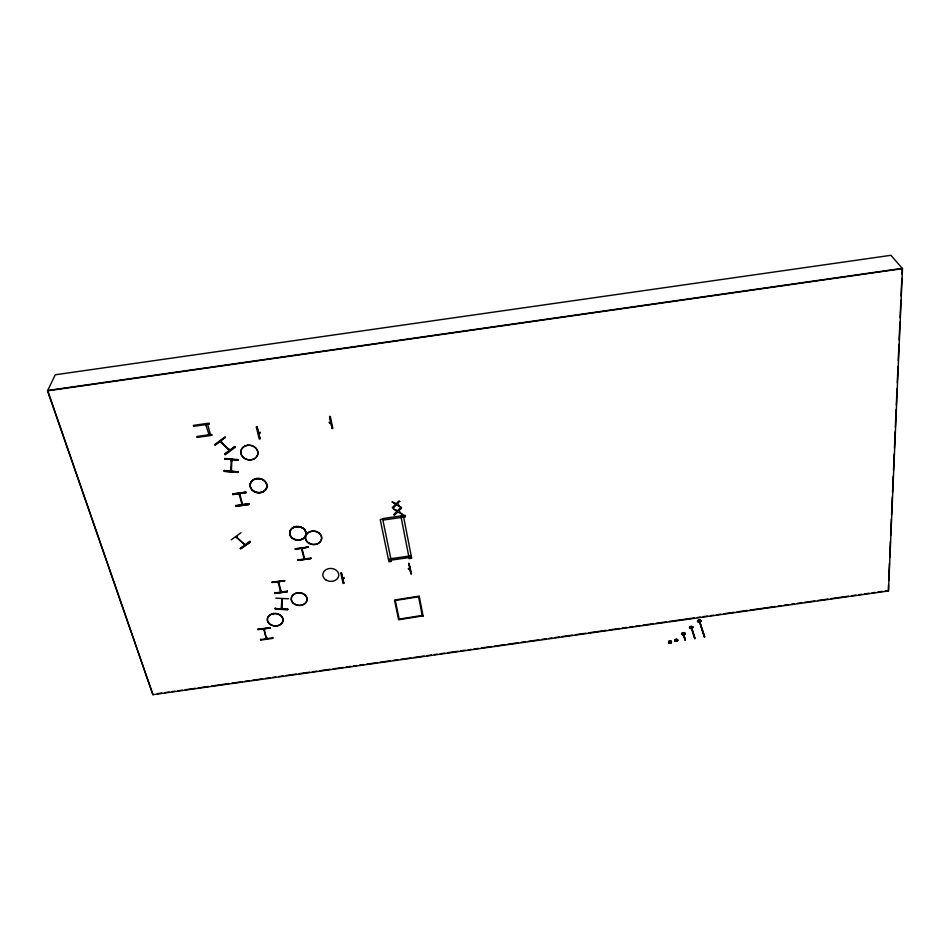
<?xml version="1.0" encoding="UTF-8"?>
<svg xmlns="http://www.w3.org/2000/svg" width="950" height="950" viewBox="0 0 950 950"><rect width="100%" height="100%" fill="white"/><g stroke="black" fill="none" stroke-linecap="round" stroke-linejoin="round"><path stroke-width="1.43" d="M247.404 445.336L247.439 445.312A8.609 7.291 10.4 0 1 257.521 455.169A8.609 7.291 10.4 0 1 243.034 457.188A8.609 7.291 10.4 0 1 247.475 445.312A8.609 7.291 10.4 0 1 257.521 455.157A8.609 7.291 10.4 0 1 243.034 457.176A8.609 7.291 10.4 0 1 247.475 445.312L247.416 445.455M278.113 582.112L278.742 582.029M235.849 505.317L235.944 506.314L249.019 504.474L235.933 506.219M278.291 582.825L278.932 582.73L278.231 582.825M280.464 591.043L280.499 590.425M281.236 591.779L280.725 592.064M301.993 548.352C303.418 550.715 300.176 548.625 302.183 548.554M302.029 548.471L304.594 558.837M235.814 505.744L248.936 503.524M275.773 598.179L288.527 598.785M224.271 471.271L237.892 472.399L224.259 471.331L224.354 470.309M224.687 459.123L224.699 458.47L238.414 459.634L238.391 460.263L224.758 458.696M231.337 471.271L230.909 469.953L230.862 471.236M231.432 459.016L231.729 461.011M231.242 459.824L230.803 470.986M231.396 471.117L231.907 459.052M231.42 471.046L230.755 470.179M237.88 472.459L237.987 471.438M888.464 590.947L902.5 268.648L890.934 255.301L55.29 374.775L47.5 390.83L152.926 694.699L888.464 590.947L888.511 584.796M888.701 580.474L889.449 563.172M889.699 557.413L890.399 541.322M890.649 535.396L891.361 519.104M891.551 514.663L892.323 496.886M892.525 492.444L893.226 476.152M893.487 470.226L894.188 453.934M894.449 448.02L895.161 431.728M895.351 427.274L896.123 409.509M896.313 405.068L897.026 388.776M897.275 382.85L897.988 366.558M898.249 360.632L898.949 344.339M899.139 339.898L899.911 322.133M900.113 317.739L900.861 300.319M901.051 295.961L901.811 278.528M902.001 274.17L902.251 268.363L47.666 390.486L152.926 694.699M343.722 583.027L341.418 573.076L340.824 573.218L341.525 572.767M343.841 578.419L344.031 577.422M340.872 573.206L343.093 583.49L343.805 582.979M287.838 608.914L287.755 609.888L275.096 609.009L275.179 608.036M281.129 608.653C282.518 607.644 282.007 603.333 281.901 598.868L281.248 608.879M282.411 599.723L281.723 599.783L281.901 598.773M282.352 599.723L282.34 598.797M273.505 613.534L273.505 613.498A7.897 6.234 4.5 0 1 282.708 621.799A7.897 6.234 4.5 0 1 269.349 623.651A7.897 6.234 4.5 0 1 273.564 613.498L273.505 613.641M224.283 470.808L237.928 471.806L224.283 470.689M287.791 609.413L275.132 608.534L287.791 609.33M330.327 416.587L332.844 428.462L332.132 428.201M332.096 428.569L329.614 416.338M329.686 423.154L329.329 422.192M310.757 557.567L310.864 558.553L298.169 560.346L298.074 559.372M256.714 478.491A8.455 7.077 8.7 0 0 252.296 490.01A8.455 7.077 8.7 0 0 266.558 488.015A8.455 7.077 8.7 0 0 256.714 478.491L256.654 478.669A8.408 7.03 8.7 0 1 266.487 488.181A8.408 7.03 8.7 0 1 252.296 490.152A8.443 7.066 8.7 0 1 256.69 478.657A8.443 7.066 8.7 0 1 266.522 488.169A8.443 7.066 8.7 0 1 252.273 490.164A8.408 7.03 8.7 0 1 256.69 478.705M295.26 548.684L295.391 549.29L308.168 547.046M308.192 547.081L295.248 548.708M304.356 557.175L304.428 557.888M274.74 592.467L274.835 593.453L287.351 591.719L287.256 590.769M284.632 580.996L271.902 582.148L284.668 580.557M281.806 608L281.817 607.264M700.399 620.694L699.913 621.644M280.939 590.366L280.44 590.936M698.523 621.621L699.212 620.766L700.043 621.514M272.793 637.391L272.887 638.352L260.656 640.074L260.561 639.113M690.614 627.974L691.303 627.107L692.134 627.867M692.491 627.439L692.004 627.986M270.073 628.104L257.628 629.304L270.109 627.653M690.127 627.404L691.968 627.926L692.312 626.679M266.107 637.842L266.178 637.106M266.914 638.578L266.606 637.046M263.708 629.007L264.088 629.553M682.136 633.816L682.171 633.804M221.564 441.798C221.599 443.614 219.094 441.275 220.709 441.358M221.457 442.272L220.804 442.415M689.546 627.594L691.707 628.449L692.194 627.582M675.557 641.036L676.269 640.146L677.089 640.929M697.609 620.991C700.079 624.399 699.461 620.35 701.159 621.074L699.699 622.499L697.443 621.158L699.687 622.048M675.07 640.062C673.811 640.514 679.191 638.21 676.768 641.155C673.467 641.559 678.751 640.003 677.338 640.692M244.043 544.326L245.148 544.718L235.98 536.833L236.811 537.522L237.405 536.869M249.993 541.108L240.231 548.34L240.718 548.791L250.42 541.975L240.683 548.708M256.358 427.096L259.255 438.936L260.074 438.461M259.849 433.117L260.086 432.084M259.967 438.508L257.058 426.704M241.015 532.689L231.254 539.837M257.153 426.669L256.334 427.132M245.967 492.812L245.812 492.159L232.643 493.964L232.809 494.606L246.014 492.373M242.214 504.153L242.096 504.842L241.858 503.132M242.024 503.951L241.941 504.747L242.084 503.939M239.744 493.905L242.618 504.533M239.59 494.178L239.293 494.76M239.162 493.739L239.4 494.831L240.029 494.428M231.254 460.049L231.788 460.857M231.254 460.964L231.396 460.18M234.721 446.797L235.244 447.296L225.209 454.765L224.687 454.254L234.804 446.417M220.056 441.512L229.425 450.561L228.57 449.172M228.475 449.647L228.926 448.923M224.77 453.874L234.816 446.761M225.269 437.606L224.734 437.095L214.676 444.624L215.199 445.134L225.269 437.202M669.097 641.63L670.332 642.354L670.201 641.096M671.187 641.974L670.296 643.091L668.943 642.556M691.481 628.294L693.215 626.905L691.778 628.864L689.569 628.009L689.688 627.332M700.863 620.504L699.438 622.404L699.806 621.929L704.71 636.832M329.294 422.655L330.612 422.429M330.861 422.928L329.567 422.548M685.081 640.158L683.442 634.932L685.235 633.318L683.715 634.873L684.321 633.08L682.159 633.614M691.505 628.354L694.664 638.602M342.606 578.122L343.829 578.372M409.854 569.014L408.749 569.169M700.376 620.884L698.867 621.799M698.06 620.873L699.153 620.041L700.364 620.706M682.302 633.982C685.366 635.93 683.335 631.869 682.623 634.386M684.487 633.638L682.504 634.125L683.169 634.612M669.536 641.191L668.883 642.497M258.911 433.236L258.768 432.642M343.924 578.336L342.962 578.491M241.763 503.856L242.226 503.548M669.346 641.309L671.211 641.891M669.394 643.043L671.044 642.616M263.708 629.209L264.516 629.803L263.898 629.886M701.1 620.659L699.58 622.036L699.283 621.514M699.639 622.393L701.159 621.074M683.477 634.719L685.164 633.353L683.774 635.289L681.518 633.911L683.632 634.576M689.569 628.009L691.719 628.758M675.201 640.074L677.065 639.576M684.119 632.938L682.242 633.222M692.123 626.739L690.413 626.656L690.318 627.772M700.008 620.196C697.929 619.364 697.894 622.939 699.865 621.371M215.163 444.98L225.186 437.463M699.711 622.381L697.466 621.252M683.798 635.17L681.696 633.745M240.362 548.399L250.408 541.916M266.606 637.592L266.416 638.709M206.304 425.101L205.723 424.603L209.095 434.767L196.769 436.513L197.03 437.463L212.076 435.314L211.838 434.471L210.484 434.661L207.623 424.353L209.368 424.104L209.107 423.154L193.349 425.398L193.622 426.348L206.245 424.543M676.317 641.143L677.136 640.656M691.849 626.43L690.413 626.656M704.639 636.999L699.616 621.894L704.259 637.058M690.163 627.392L691.956 627.724M330.612 422.964L329.579 423.082M671.104 641.678L669.797 641.297M47.5 390.83L902.5 268.648M295.379 549.136L308.121 547.283M411.196 555.798L389.726 558.837L390.022 560.286L411.469 557.246M423.094 615.861L398.608 619.744L394.523 600.032L419.259 596.113M422.311 615.41L399.178 619.103L395.319 600.483L418.677 596.766M270.061 627.95L257.771 629.684M266.332 638.578L264.136 628.936M272.769 637.83L260.549 639.623M157.415 693.666L161.797 693.049M164.718 692.633L169.1 692.016M172.021 691.6L174.942 691.184M177.864 690.781L182.246 690.163M185.167 689.748L195.403 688.299M198.324 687.895L208.549 686.446M211.47 686.043L228.998 683.561M231.919 683.157L242.143 681.708M245.064 681.293L249.446 680.675M252.368 680.271L262.604 678.822M265.525 678.407L269.907 677.789M272.828 677.386L275.761 676.97M278.706 676.554L283.112 675.937M286.045 675.521L296.329 674.061M299.262 673.657L309.546 672.196M312.479 671.793L316.896 671.163M319.829 670.748L330.113 669.299M333.046 668.883L343.33 667.434M346.263 667.019L350.669 666.401M353.614 665.986L356.547 665.57M359.492 665.154L363.897 664.537M366.831 664.121L377.114 662.672M380.048 662.257L390.331 660.808M393.264 660.393L397.67 659.763M400.615 659.359L410.899 657.899M413.832 657.495L424.116 656.034M427.049 655.631L431.454 655.001M434.399 654.586L437.332 654.17M440.266 653.754L444.671 653.137M447.616 652.721L457.9 651.273M460.833 650.857L465.239 650.239M468.184 649.824L471.117 649.408M474.05 648.992L478.456 648.375M481.401 647.959L491.684 646.511M494.617 646.095L504.901 644.646M507.834 644.231L518.118 642.782M521.051 642.366L525.457 641.737M528.402 641.333L538.686 639.873M541.619 639.457L546.024 638.839M548.957 638.424L551.903 638.008M554.836 637.592L559.241 636.975M562.186 636.559L572.458 635.111M575.403 634.695L585.687 633.246M588.62 632.831L606.242 630.349M609.188 629.933L619.471 628.484M622.404 628.069L626.81 627.439M629.743 627.036L632.688 626.62M635.621 626.204L640.027 625.575M642.972 625.159L653.244 623.711M656.189 623.295L666.472 621.846M669.406 621.431L694.379 617.916M697.312 617.5L700.245 617.084M703.19 616.669L707.596 616.051M710.529 615.636L713.474 615.22M716.407 614.804L720.812 614.187M723.746 613.771L734.029 612.322M736.974 611.907L747.246 610.458M750.191 610.043L775.164 606.516M778.097 606.1L781.031 605.684M783.976 605.269L788.381 604.651M791.314 604.236L794.259 603.82M797.193 603.404L801.598 602.787M804.531 602.371L814.815 600.923M817.76 600.507L828.032 599.058M830.977 598.643L848.599 596.161M851.533 595.745L855.938 595.116M858.883 594.7L861.816 594.296M864.761 593.881L869.167 593.251M872.1 592.836L875.033 592.432M877.978 592.016L882.384 591.387M885.317 590.971L888.262 590.556M329.579 416.706L330.327 416.599M258.637 432.725L259.861 432.559M258.602 433.152L259.967 432.974M232.667 493.988L245.824 492.195M232.797 494.439L245.955 492.646M235.778 505.709L248.9 503.892L249.019 504.533M284.632 580.83L272.033 582.564M408.548 568.777L409.676 568.622M408.607 569.133L409.747 568.979M410.982 573.836L408.963 563.516L410.923 573.824M287.351 591.719L274.835 593.429M691.398 628.199L690.472 627.712M329.769 416.634L332.203 428.462M224.699 458.957L238.402 460.061M689.522 627.499L691.944 628.651M685.283 633.828L683.442 634.932M681.518 633.911L683.905 634.648L685.461 640.086M675.224 640.633L675.889 641.226M280.642 591.933L278.148 581.994M278.683 582.029L281.141 591.898M304.071 558.766L301.471 548.661M220.649 441.394L229.769 450.3M244.803 544.956L236.111 536.893M691.885 628.294L695.056 638.543M694.866 638.637L691.695 628.259L691.778 628.864M698.024 620.861L698.155 620.481M683.501 634.778L685.283 640.181M684.534 633.65L684.392 634.042A1.199 0.76 -4 0 1 682.539 634.493A1.199 0.76 -4 0 1 682.979 633.187A1.199 0.76 -4 0 1 684.523 634.006M263.744 629.102L266.38 638.602M675.117 640.656L675.177 639.873M671.068 641.511L671.163 641.725M242.06 504.723L239.151 493.976M257.011 426.954L260.003 438.841M341.501 573.171L343.781 583.395M419.271 596.529L423.118 616.277M418.689 597.182L422.322 615.826M411.504 573.812L408.868 563.231M298.074 559.871L310.757 558.066M298.181 560.334L310.864 558.541M274.728 592.978L287.244 591.268M675.486 639.635A1.461 0.926 -4.2 0 0 675.592 641.226A1.461 0.926 -4.2 0 0 677.718 640.276A1.461 0.926 -4.2 0 0 675.486 639.635L675.628 639.766M683.691 634.683L683.774 635.289M699.58 621.466L698.974 621.514M700.352 620.504L700.293 621.276M408.405 568.29L408.476 569.145M399.76 501.457C392.754 504.782 409.723 511.658 396.411 504.866L393.051 508.191L392.279 507.621L395.592 504.308L391.946 501.814L396.269 503.595L398.929 500.947L399.76 501.457M401.137 508.559C394.167 511.884 411.065 518.676 397.801 511.943L394.452 515.244L393.68 514.674L396.993 511.385L393.359 508.915L397.658 510.673L400.306 508.048L401.137 508.559M296.151 526.478L296.174 526.692A8.194 6.757 5.2 0 1 305.603 535.729A8.158 6.733 5.2 0 1 291.733 537.664A8.194 6.757 5.2 0 1 296.198 526.68L296.186 526.49M208.703 433.865L208.537 434.839L208.703 433.865M405.056 515.387L383.159 518.498L383.468 520.006L405.341 516.907L405.056 515.387M403.429 515.909L400.924 516.266L409.213 558.6L411.671 558.256L403.429 515.909M382.707 519.163L380.214 519.519L388.918 561.771L391.376 561.426L382.707 519.163M669.263 643.221A1.449 1.128 -13.1 0 0 671.484 642.129A1.449 1.128 -13.1 0 0 669.394 641.25A1.449 1.128 -13.1 0 0 669.263 643.221M669.216 643.055A1.449 1.116 -13.1 0 0 671.436 641.962A1.449 1.116 -13.1 0 0 669.346 641.084A1.449 1.116 -13.1 0 0 669.216 643.055M669.322 642.746A1.199 0.926 -13.1 0 0 671.151 641.844A1.199 0.926 -13.1 0 0 669.429 641.107A1.199 0.926 -13.1 0 0 669.322 642.746M690.353 628.033A1.449 0.902 -3.7 0 0 692.728 627.451A1.449 0.902 -3.7 0 0 690.876 626.477A1.449 0.902 -3.7 0 0 690.353 628.033M690.531 628.069A1.199 0.748 -3.7 0 0 692.502 627.594A1.199 0.748 -3.7 0 0 690.971 626.786A1.199 0.748 -3.7 0 0 690.531 628.069M682.337 634.244A1.449 0.914 -4 0 0 684.724 633.662A1.449 0.914 -4 0 0 682.872 632.676A1.449 0.914 -4 0 0 682.337 634.244M682.349 634.446A1.449 0.914 -4 0 0 684.748 633.864A1.449 0.914 -4 0 0 682.896 632.878A1.449 0.914 -4 0 0 682.349 634.446M698.262 621.478A1.437 0.891 -3.5 0 0 700.625 620.908A1.437 0.891 -3.5 0 0 698.761 619.946A1.437 0.891 -3.5 0 0 698.262 621.478M698.274 621.68A1.437 0.891 -3.5 0 0 700.637 621.11A1.437 0.891 -3.5 0 0 698.784 620.148A1.437 0.891 -3.5 0 0 698.274 621.68M698.452 621.716A1.188 0.736 -3.5 0 0 700.411 621.252A1.188 0.736 -3.5 0 0 698.867 620.445A1.188 0.736 -3.5 0 0 698.452 621.716M675.581 641.024A1.461 0.926 -4.2 0 0 677.706 640.074A1.461 0.926 -4.2 0 0 675.474 639.433A1.461 0.926 -4.2 0 0 675.581 641.024M675.723 641.25A1.211 0.76 -4.2 0 0 677.492 640.454A1.211 0.76 -4.2 0 0 675.64 639.92A1.211 0.76 -4.2 0 0 675.723 641.25M326.289 580.201A8.004 6.496 2.6 0 0 338.77 575.51A8.004 6.496 2.6 0 0 327.322 569.003A8.004 6.496 2.6 0 0 326.289 580.201M309.011 543.376A8.123 6.697 4.2 0 0 321.634 538.555A8.123 6.697 4.2 0 0 309.961 531.822A8.123 6.697 4.2 0 0 309.011 543.376M308.999 543.222A8.17 6.733 4.2 0 0 321.694 538.377A8.17 6.733 4.2 0 0 309.949 531.596A8.17 6.733 4.2 0 0 308.999 543.222M291.709 537.664A8.194 6.757 5.2 0 0 305.603 535.729A8.158 6.733 5.2 0 0 296.21 526.727A8.158 6.733 5.2 0 0 291.733 537.664M291.709 537.498A8.206 6.769 5.2 0 0 305.627 535.562A8.206 6.769 5.2 0 0 296.222 526.502A8.206 6.769 5.2 0 0 291.709 537.498M294.785 604.366A7.897 6.318 3.7 0 0 307.028 599.771A7.897 6.318 3.7 0 0 295.628 593.453A7.897 6.318 3.7 0 0 294.785 604.366M294.773 604.2A7.944 6.353 3.7 0 0 307.088 599.581A7.944 6.353 3.7 0 0 295.628 593.227A7.944 6.353 3.7 0 0 294.773 604.2M269.361 623.829A7.849 6.199 4.5 0 0 282.637 621.977A7.849 6.199 4.5 0 0 273.553 613.736A7.849 6.199 4.5 0 0 269.361 623.829"/></g></svg>
